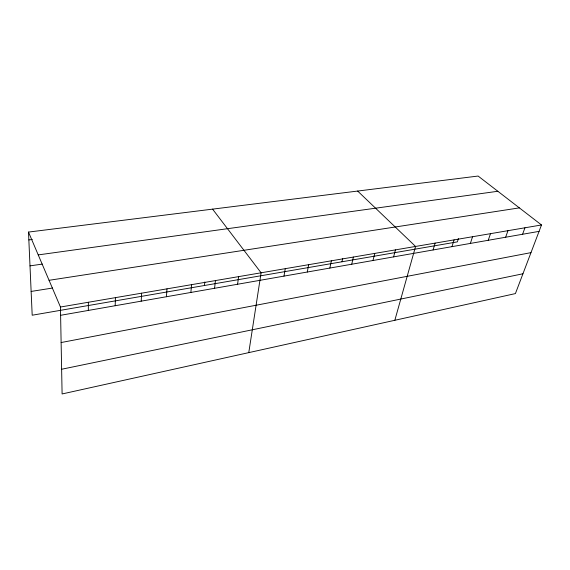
<?xml version="1.0" encoding="UTF-8"?>
<svg xmlns="http://www.w3.org/2000/svg" width="570" height="570" viewBox="0 0 570 570"><rect width="100%" height="100%" fill="white"/><g stroke="black" fill="none" stroke-linecap="round" stroke-linejoin="round"><path stroke-width="0.85" d="M88.336 310.436L88.386 302.257M115.19 305.727L115.425 297.647M141.203 301.16L141.617 293.18M166.412 296.742L166.996 288.847M190.857 292.453L191.598 284.651M204.445 285.499L204.822 281.986M214.569 288.292L215.46 280.583M237.583 284.252L238.616 276.635M248.777 352.623L261.096 272.795L212.589 209.133M283.974 276.115L285.278 268.677M307.273 272.033L308.698 264.68M329.845 268.071L331.391 260.804M341.964 261.772L342.72 258.374M351.74 264.231L353.4 257.056M372.987 260.504L374.747 253.415M393.606 256.885L395.459 249.881M394.832 320.29L415.573 246.447L357.654 191.057M433.079 249.959L435.109 243.112M451.989 246.646L454.098 239.877M458.423 238.552L457.382 241.865L32.191 315.217L28.5 232.076L478.109 176.045L541.5 224.965L515.415 293.586L62.102 393.955L60.449 307.023L28.5 232.076M470.371 243.418L472.551 236.728M488.248 240.284L490.499 233.664M505.647 237.234L507.963 230.686M522.576 234.263L524.956 227.786M61.631 369.253L522.947 273.778M61.125 342.541L530.984 252.638M60.605 315.296L539.063 231.37M60.449 307.023L541.5 224.965M31.136 291.441L52.632 288.028M49.056 280.305L519.356 207.879M30.003 265.869L42.308 264.095M38.233 254.904L497.838 191.271M28.849 239.927L32.319 239.478"/></g></svg>
